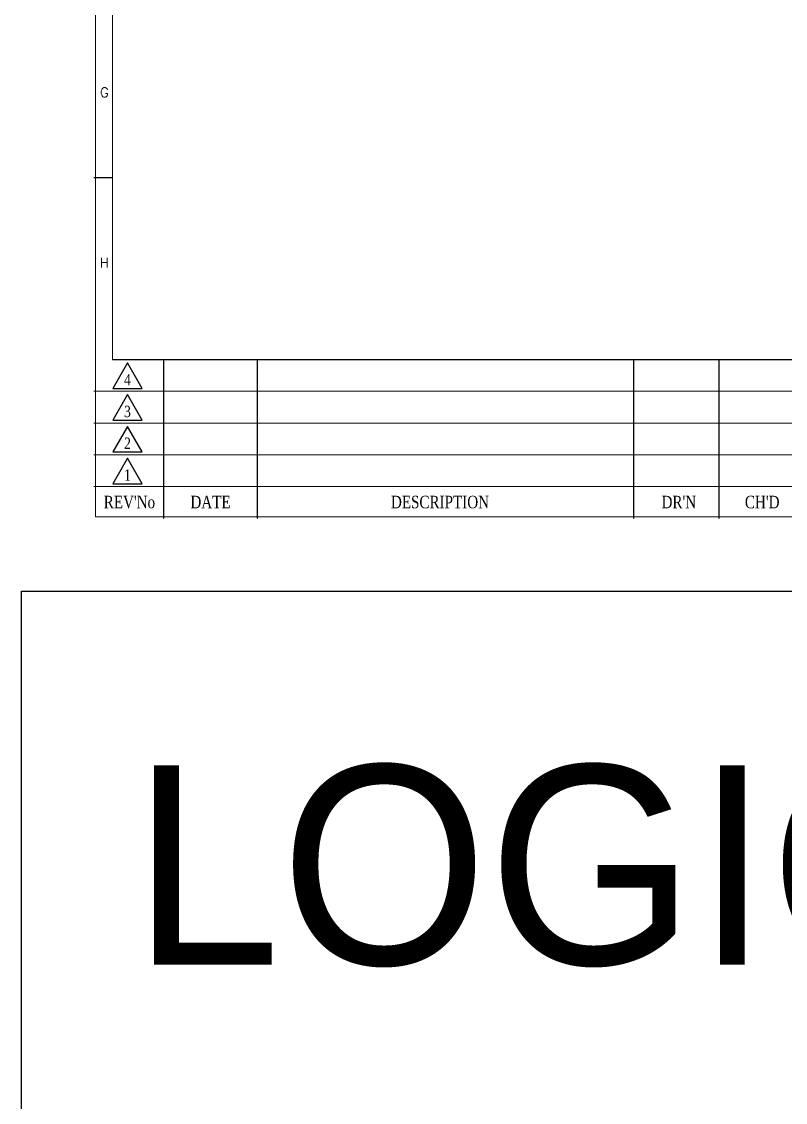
# Model space of a CAD drawing. Header units: millimetres. Extents: x 107 to 2900, y 85 to 3996.
# Drawn here: x 1879.8 to 2148.7, y 3183.3 to 3563.8 of the extents above; entities that cross this region are included whole.
import ezdxf
from ezdxf.enums import TextEntityAlignment as Align

# ---------------------------------------------------------------- set-up
doc = ezdxf.new("R2010")
doc.units = ezdxf.units.MM
for name, color, linetype in [('10', 1, 'Continuous'), ('20', 2, 'Continuous'), ('30', 3, 'Continuous'), ('40', 4, 'Continuous'), ('70', 7, 'Continuous'), ('ASHADE', 7, 'Continuous')]:
    doc.layers.add(name, color=color, linetype=linetype)
doc.styles.add('ghs', font='NGULIM.TTF')
doc.styles.add('SIMPLEX', font='SIMPLEX')
doc.styles.add('SS', font='batang.ttc', dxfattribs={"width": 0.8})

msp = doc.modelspace()

# ---------------------------------------------------------------- linework, layer by layer
msp.add_line((1911.869, 3444.927), (2658.669, 3444.927))
msp.add_lwpolyline([(1879.826, 3363.289), (2900.497, 3363.289), (2900.497, 85.223), (1879.826, 85.223)], close=True)
at = {"layer": '10', "color": 0}
for points in [[(1917.116, 3443.72), (1911.92, 3434.72), (1922.312, 3434.72)], [(1917.116, 3432.52), (1911.92, 3423.52), (1922.312, 3423.52)], [(1917.116, 3421.32), (1911.92, 3412.32), (1922.312, 3412.32)], [(1917.116, 3410.12), (1911.92, 3401.12), (1922.312, 3401.12)]]:
    msp.add_lwpolyline(points, close=True, dxfattribs=at)
at = {"layer": '20', "color": 0, "lineweight": 13}
msp.add_lwpolyline([(1911.869, 3444.927), (1911.869, 3922.327), (2658.669, 3922.327), (2658.669, 3389.527)], dxfattribs=at)
at = {"layer": '30', "color": 0}
msp.add_line((1905.269, 3508.927), (1911.869, 3508.927), dxfattribs=at)
at = {"layer": '40', "color": 0}
for p, q in [((1929.801, 3444.927), (1929.801, 3388.927)), ((1962.801, 3444.927), (1962.801, 3388.927)), ((2095.269, 3444.927), (2095.269, 3388.927)), ((2125.269, 3444.927), (2125.269, 3388.927))]:
    msp.add_line(p, q, dxfattribs=at)
at = {"layer": '40', "color": 0, "lineweight": 13}
for p, q in [((2185.269, 3433.727), (1905.269, 3433.727)), ((2185.269, 3422.527), (1905.269, 3422.527)), ((2185.269, 3411.327), (1905.269, 3411.327)), ((2185.269, 3400.127), (1905.269, 3400.127))]:
    msp.add_line(p, q, dxfattribs=at)
at = {"layer": '70', "color": 0, "lineweight": 13}
msp.add_lwpolyline([(2664.669, 3389.527), (1905.869, 3389.527), (1905.869, 3928.327), (2664.669, 3928.327)], close=True, dxfattribs=at)

# ---------------------------------------------------------------- texts
at = {"layer": '30', "color": 0, "style": 'SIMPLEX'}
for s, p in [('G', (1908.969, 3538.927)), ('H', (1908.969, 3478.927))]:
    msp.add_text(s, height=3.4, dxfattribs=at).set_placement(p, align=Align.MIDDLE)
at = {"layer": '40', "color": 0, "style": 'SS', "width": 0.8}
for s, height, p in [('4', 4, (1917.091, 3435.798)), ('3', 4, (1917.091, 3424.598)), ('2', 4, (1917.091, 3413.398)), ('1', 4, (1917.091, 3402.198)), ("REV'No", 4.4, (1917.788, 3392.509)), ('DATE', 4.4, (1946.344, 3392.509)), ('DESCRIPTION', 4.4, (2027.136, 3392.509)), ("DR'N", 4.4, (2111.228, 3392.497)), ("CH'D", 4.4, (2140.585, 3392.497))]:
    msp.add_text(s, height=height, dxfattribs=at).set_placement(p, align=Align.CENTER)
at = {"layer": 'ASHADE', "color": 0, "linetype": 'ByBlock', "lineweight": 25, "ltscale": 2, "style": 'ghs'}
msp.add_text('LOGIC OFF DIAGRAM ', height=70.2, dxfattribs=at).set_placement((1918.763, 3231.839))

doc.saveas('drawing.dxf')
